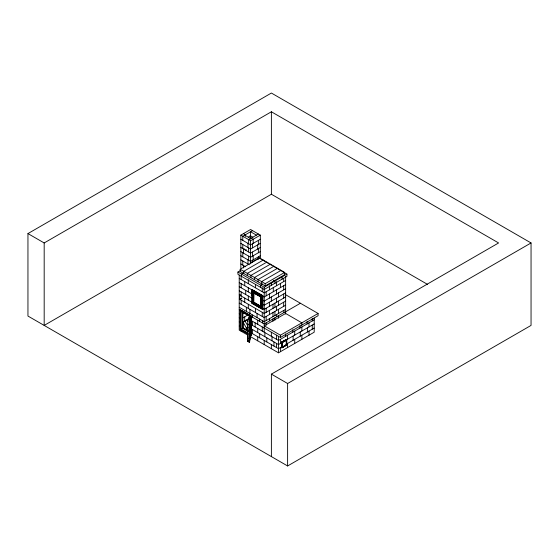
<?xml version="1.0" encoding="UTF-8"?>
<svg xmlns="http://www.w3.org/2000/svg" width="559" height="559" viewBox="0 0 559 559"><rect width="100%" height="100%" fill="white"/><g stroke="black" fill="none" stroke-linecap="round" stroke-linejoin="round"><path stroke-width="0.84" d="M244.318 248.867L244.639 249.055M239.965 298.897C240.419 299.582 239.098 299.31 241.621 297.947M250.292 332.982L250.516 334.345L249.272 342.562L249.181 324.199L250.362 316.408L249.496 324.213L249.181 342.562L249.887 337.888M249.216 324.304L250.453 316.415M247.903 335.714L247.532 338.377L249.363 338.468M250.516 318.979L249.656 324.653L249.656 337.175L250.516 331.494L250.201 318.965L250.201 331.48L249.587 335.533M249.342 341.444L247.511 341.353L247.903 338.558M249.531 336.378L250.292 331.487M249.552 337.196L249.922 334.764M250.097 333.143L250.236 331.592M249.587 339.502L250.516 332.996M250.125 336.329L250.362 334.527M249.496 342.576L250.677 334.792L250.677 319.762M286.194 344.784L286.348 340.298L282.393 342.506L282.456 347.041L286.271 344.596M27.95 233.585L271.388 93.039L531.05 242.955L531.05 325.415L287.612 465.961L27.95 316.045L27.95 233.585L44.182 242.955L271.388 111.779L498.593 242.955L271.388 374.132L271.388 456.591M427.635 284.447L271.388 194.239L44.182 325.415L44.182 242.955M240.845 268.11L240.845 235.129L250.579 229.504L260.319 235.129L260.319 259.041M252.528 230.629L242.795 236.254L242.795 240.377M248.245 237.226L250.579 235.877M258.37 234.004L248.636 239.629L248.636 243.752M240.845 235.129L250.579 240.754L260.319 235.129M260.319 239.252L250.579 244.877L240.845 239.252M260.319 243.375L250.579 249L240.845 243.375M260.319 247.497L250.579 253.122L240.845 247.497M260.319 251.62L250.579 257.245L240.845 251.62M260.319 255.743L250.579 261.367L240.845 255.743M250.907 263.051L250.579 262.863L259.348 257.804L284.664 272.422L284.664 274.672L265.19 285.915L240.195 271.485L240.195 269.235L259.669 257.992M273.002 266.063L286.935 274.106L286.935 276.356L264.211 289.471L237.924 274.294L237.924 272.044L240.782 270.395M263.24 260.054L243.766 271.297L243.766 273.547M243.633 272.869L241.495 274.106L241.495 276.356M266.811 262.115L247.337 273.358L247.337 275.608M270.381 264.176L250.907 275.419L250.907 277.669M273.952 266.238L254.478 277.481L254.478 279.731M277.523 268.299L258.048 279.542L258.048 281.792M281.093 270.36L261.619 281.603L261.619 283.853M251.962 289.618L262.835 295.704L262.674 309.476L251.962 303.292L251.962 289.618L262.835 295.704M262.786 283.93L260.641 285.167L260.641 287.41M261.94 308.4L252.305 303.097L252.528 290.596L261.94 296.032L261.878 308.442M240.195 269.235L265.19 283.665L284.664 272.422M241.788 298.226C238.078 302.119 240.342 292.748 240.132 294.684M254.443 293.279L260.641 296.78L260.417 306.283L253.597 302.349L253.765 292.888M237.924 272.044L264.211 287.228L286.935 274.106M285.635 280.478L264.211 292.846L239.224 278.417M253.597 292.979L260.641 296.78M252.305 290.729L261.94 296.032M240.216 309.896L251.25 315.891L250.928 335.756L250.928 316.08L240.216 309.896L240.216 329.572L248.07 334.107M251.962 303.292L262.835 309.386M252.305 303.097L261.221 307.981M253.597 302.349L260.641 306.15M285.635 284.601L264.211 296.969L239.224 282.54M241.348 311.111L245.387 313.627M285.635 288.724L264.211 301.091L262.269 299.966M242.599 313.948L244.877 312.635M285.635 292.846L264.211 305.214L262.269 304.089M242.599 318.071L247.595 315.185M285.635 296.969L264.211 309.337L261.968 308.044M242.599 322.194L248.308 318.896M248.168 330.809L243.116 327.888L243.116 322.27L248.308 319.273M285.635 301.091L264.211 313.459L239.224 299.03M240.216 329.572L247.679 333.506M249.95 316.639L241.188 311.58L241.188 329.013L242.816 328.07L247.923 331.026M247.658 329.013L246.365 329.768L246.365 327.888L247.658 327.141M285.635 305.214L264.211 317.582L239.224 303.153M248.077 328.965L246.526 329.859L246.526 328.357L248.007 327.504M245.387 329.202L248.007 330.9M248.077 327.616L246.589 328.475L247.826 329.181M285.635 309.337L264.211 321.704L239.224 307.275M285.635 311.587L264.211 323.954L250.579 316.087M285.649 311.768L300.407 303.251M301.867 325.079L301.867 322.829L285.635 313.459L264.211 325.827L280.443 335.197L318.092 313.459L318.092 315.709L280.443 337.447L250.579 320.209M314.2 319.832L278.494 340.445L250.579 324.332M281.582 342.038L286.774 339.418L286.774 345.036L281.904 347.852L281.582 342.038L286.774 339.418M285.963 345.322L281.743 347.754L281.743 342.136L286.613 339.32L286.676 344.98L282.134 347.607L282.064 342.318L286.774 339.788M282.134 342.36L286.676 339.732M282.064 342.506L278.494 344.568L250.579 328.454M282.064 342.318L314.2 323.954M283.686 341.759L285.635 340.634M282.064 346.629L278.494 348.69L250.579 332.577M286.159 344.267L314.2 328.077M281.582 347.663L285.754 345.252M250.579 335.051L250.579 336.7L278.494 352.813L314.2 332.2L314.2 318.183M271.388 374.132L287.612 383.502L531.05 242.955M250.795 322.11L250.453 322.326L250.977 322.236M250.795 328.482L250.453 328.699L250.977 328.608M250.411 317.051L250.411 334.666M249.363 324.451L247.532 324.36L248.552 317.435L250.383 317.533L249.342 324.395L247.511 324.304L247.511 341.353M250.083 331.515L250.516 331.494M247.532 338.188L249.363 338.279M247.532 341.039L249.363 341.13M249.216 341.919L249.307 324.311M256.427 235.129L250.579 231.754L250.579 239.175M250.062 235.577L252.92 237.226M243.438 233.627L245.387 234.752L245.387 236.401M251.229 238.127L253.178 239.252L253.178 243.375M244.737 235.129L250.579 238.504M261.291 259.306L264.861 261.367M266.343 262.22L268.565 263.499M270.046 264.358L271.52 265.211M240.845 259.865L249.286 264.735M273.498 280.22L274.923 281.044L274.923 283.287M240.845 263.988L245.715 266.797M285.663 294.74L318.092 313.459M252.465 290.638L261.878 296.074M252.857 291.162L257.238 293.692M258.698 294.537L260.159 295.376M252.934 291.302L255.128 292.567M258.628 294.572L261.696 296.361M239.224 286.662L252.207 294.16M239.224 290.785L252.207 298.282M253.472 302.426L259.844 306.101M253.437 302.44L255.68 303.733M257.168 304.599L258.663 305.459M239.224 294.907L252.228 302.419M253.52 303.237L254.981 304.082M252.465 303.006L261.151 308.023M239.224 309.525L242.18 311.23M243.528 311.901L250.516 316.045M244.15 312.726L245.548 313.536M249.041 315.555L250.439 316.359M246.785 314.438L250.278 316.457M239.224 313.648L240.517 314.396M239.224 317.771L240.517 318.518M239.224 321.893L240.517 322.641M282.064 347.565L282.225 342.415M246.526 328.357L247.826 329.111M239.224 326.016L240.517 326.763M248.245 331.396L242.648 328.168L242.648 312.062M241.188 329.013L247.763 332.808M248.231 334.016L240.377 329.482L240.377 309.805L251.089 315.989L251.089 335.666M247.595 334.974L239.224 330.138L239.224 275.119M250.453 319.329L250.949 319.196M247.008 320.021L247.826 321.425M245.066 321.146L247.903 326.065M243.116 322.27L246.365 327.888M250.949 331.564L250.432 331.662M312.25 318.483L312.25 320.957M312.25 325.079L312.25 329.202M309.008 322.829L309.008 326.952M309.008 331.075L309.008 335.197M307.38 327.888L307.38 332.011M307.059 321.481L307.059 323.954M301.867 326.952L301.867 331.075M301.867 335.197L301.867 339.32M300.246 332.011L300.246 336.134M299.917 325.604L299.917 328.077M294.726 331.075L294.726 335.197M294.726 339.32L294.726 343.443M293.105 336.134L293.105 340.256M292.776 329.726L292.776 332.2M287.612 383.502L287.612 465.961M287.585 335.197L287.585 339.32M287.585 343.443L287.585 347.565M285.635 276.356L285.635 314.06M285.635 333.849L285.635 336.322M283.853 310.371L283.853 312.621M283.686 278.305L283.686 281.603M283.686 285.726L283.686 289.848M283.686 293.971L283.686 298.094M283.686 302.216L283.686 306.339M282.064 276.922L282.064 279.165M281.904 342.227L281.904 347.852M280.443 283.476L280.443 287.599M280.443 335.197L280.443 337.447M280.443 339.32L280.443 343.443M280.443 347.565L280.443 351.688M278.494 292.846L278.494 296.969M278.494 301.091L278.494 305.214M278.494 309.337L278.494 313.459M278.494 315.709L278.494 318.183M278.494 336.322L278.494 352.813M276.712 314.493L276.712 316.743M276.551 281.603L276.551 285.726M276.551 289.848L276.551 293.971M276.551 298.094L276.551 302.216M276.551 306.339L276.551 310.462M276.551 335.197L276.551 339.32M276.551 343.443L276.551 347.565M274.923 303.153L274.923 307.275M274.923 311.398L274.923 315.521M274.923 317.771L274.923 320.244M273.952 341.947L273.952 346.07M273.302 287.599L273.302 291.721M272.981 304.278L272.981 308.4M272.981 312.523L272.981 316.646M272.981 318.896L272.981 321.369M272.002 336.7L272.002 340.822M271.388 111.779L271.388 194.239M271.353 283.106L271.353 285.349M271.353 296.969L271.353 301.091M271.353 332.2L271.353 336.322M271.353 344.568L271.353 348.69M269.571 318.616L269.571 320.866M269.41 285.726L269.41 289.848M269.41 293.971L269.41 298.094M269.41 302.216L269.41 306.339M269.41 310.462L269.41 314.584M266.811 337.825L266.811 341.947M266.161 291.721L266.161 295.844M266.161 308.212L266.161 312.334M266.161 316.457L266.161 320.58M266.161 322.829L266.161 325.303M265.19 283.665L265.19 285.915M264.861 332.577L264.861 336.7M264.211 287.228L264.211 332.2M264.211 340.445L264.211 344.568M262.674 295.802L262.674 309.476M262.43 320.677L262.43 322.927M262.269 287.599L262.269 291.721M262.269 295.844L262.269 308.212M262.269 312.334L262.269 316.457M262.269 326.952L262.269 331.075M262.024 296.172L262.024 307.981M261.717 296.165L261.717 308.533M260.578 296.822L260.578 306.192L253.765 302.258L253.828 292.846M260.417 296.913L260.417 306.283M259.669 319.084L259.669 321.334M259.669 333.702L259.669 337.825M258.37 240.377L258.37 244.5M258.37 248.622L258.37 252.745M258.37 256.867L258.37 259.341M257.72 244.877L257.72 249M257.72 320.209L257.72 324.332M257.72 328.454L257.72 332.577M257.72 336.7L257.72 340.822M257.07 313.459L257.07 317.582M255.449 284.489L255.449 287.787M255.449 308.4L255.449 312.523M255.128 322.829L255.128 326.952M253.178 255.743L253.178 259.865M252.528 243.752L252.528 247.875M252.528 251.997L252.528 256.12M252.528 260.242L252.528 261.892M252.528 314.962L252.528 317.212M252.528 321.334L252.528 325.457M252.528 329.579L252.528 333.702M252.123 289.52L252.123 303.202M250.579 240.754L250.579 263.841M250.362 316.408L250.453 334.778M249.936 309.337L249.936 313.459M249.656 338.67L249.656 340.019M248.636 247.875L248.636 251.997M248.636 256.12L248.636 260.242M248.308 279.542L248.308 283.665M248.308 287.787L248.308 291.91M248.308 296.032L248.308 300.155M248.308 304.278L248.308 308.4M247.986 243.375L247.986 247.497M247.986 259.865L247.986 263.988M246.365 307.275L246.365 311.398M245.715 290.414L245.715 294.537M244.737 281.603L244.737 285.726M244.737 298.094L244.737 302.216M244.737 316.834L244.737 320.957M243.438 249L243.438 253.122M243.438 265.49L243.438 267.964M242.795 244.5L242.795 248.622M242.795 252.745L242.795 256.867M242.795 260.99L242.795 265.113M242.816 312.39L242.816 328.07M241.167 276.244L241.167 279.542M241.167 283.665L241.167 287.787M241.167 291.91L241.167 296.032M241.167 300.155L241.167 304.278M241.167 329.614L241.167 331.263M240.538 309.707L240.538 329.384M242.536 248.161L242.557 248.105M245.785 250.034L246.079 249.817L245.785 250.034M251.843 292.077L252.382 292.119L251.843 292.077M251.843 295.075L252.382 295.117L251.843 295.075M251.843 298.45L252.382 298.485L251.843 298.45M251.843 301.448L252.382 301.49L251.843 301.448"/></g></svg>
